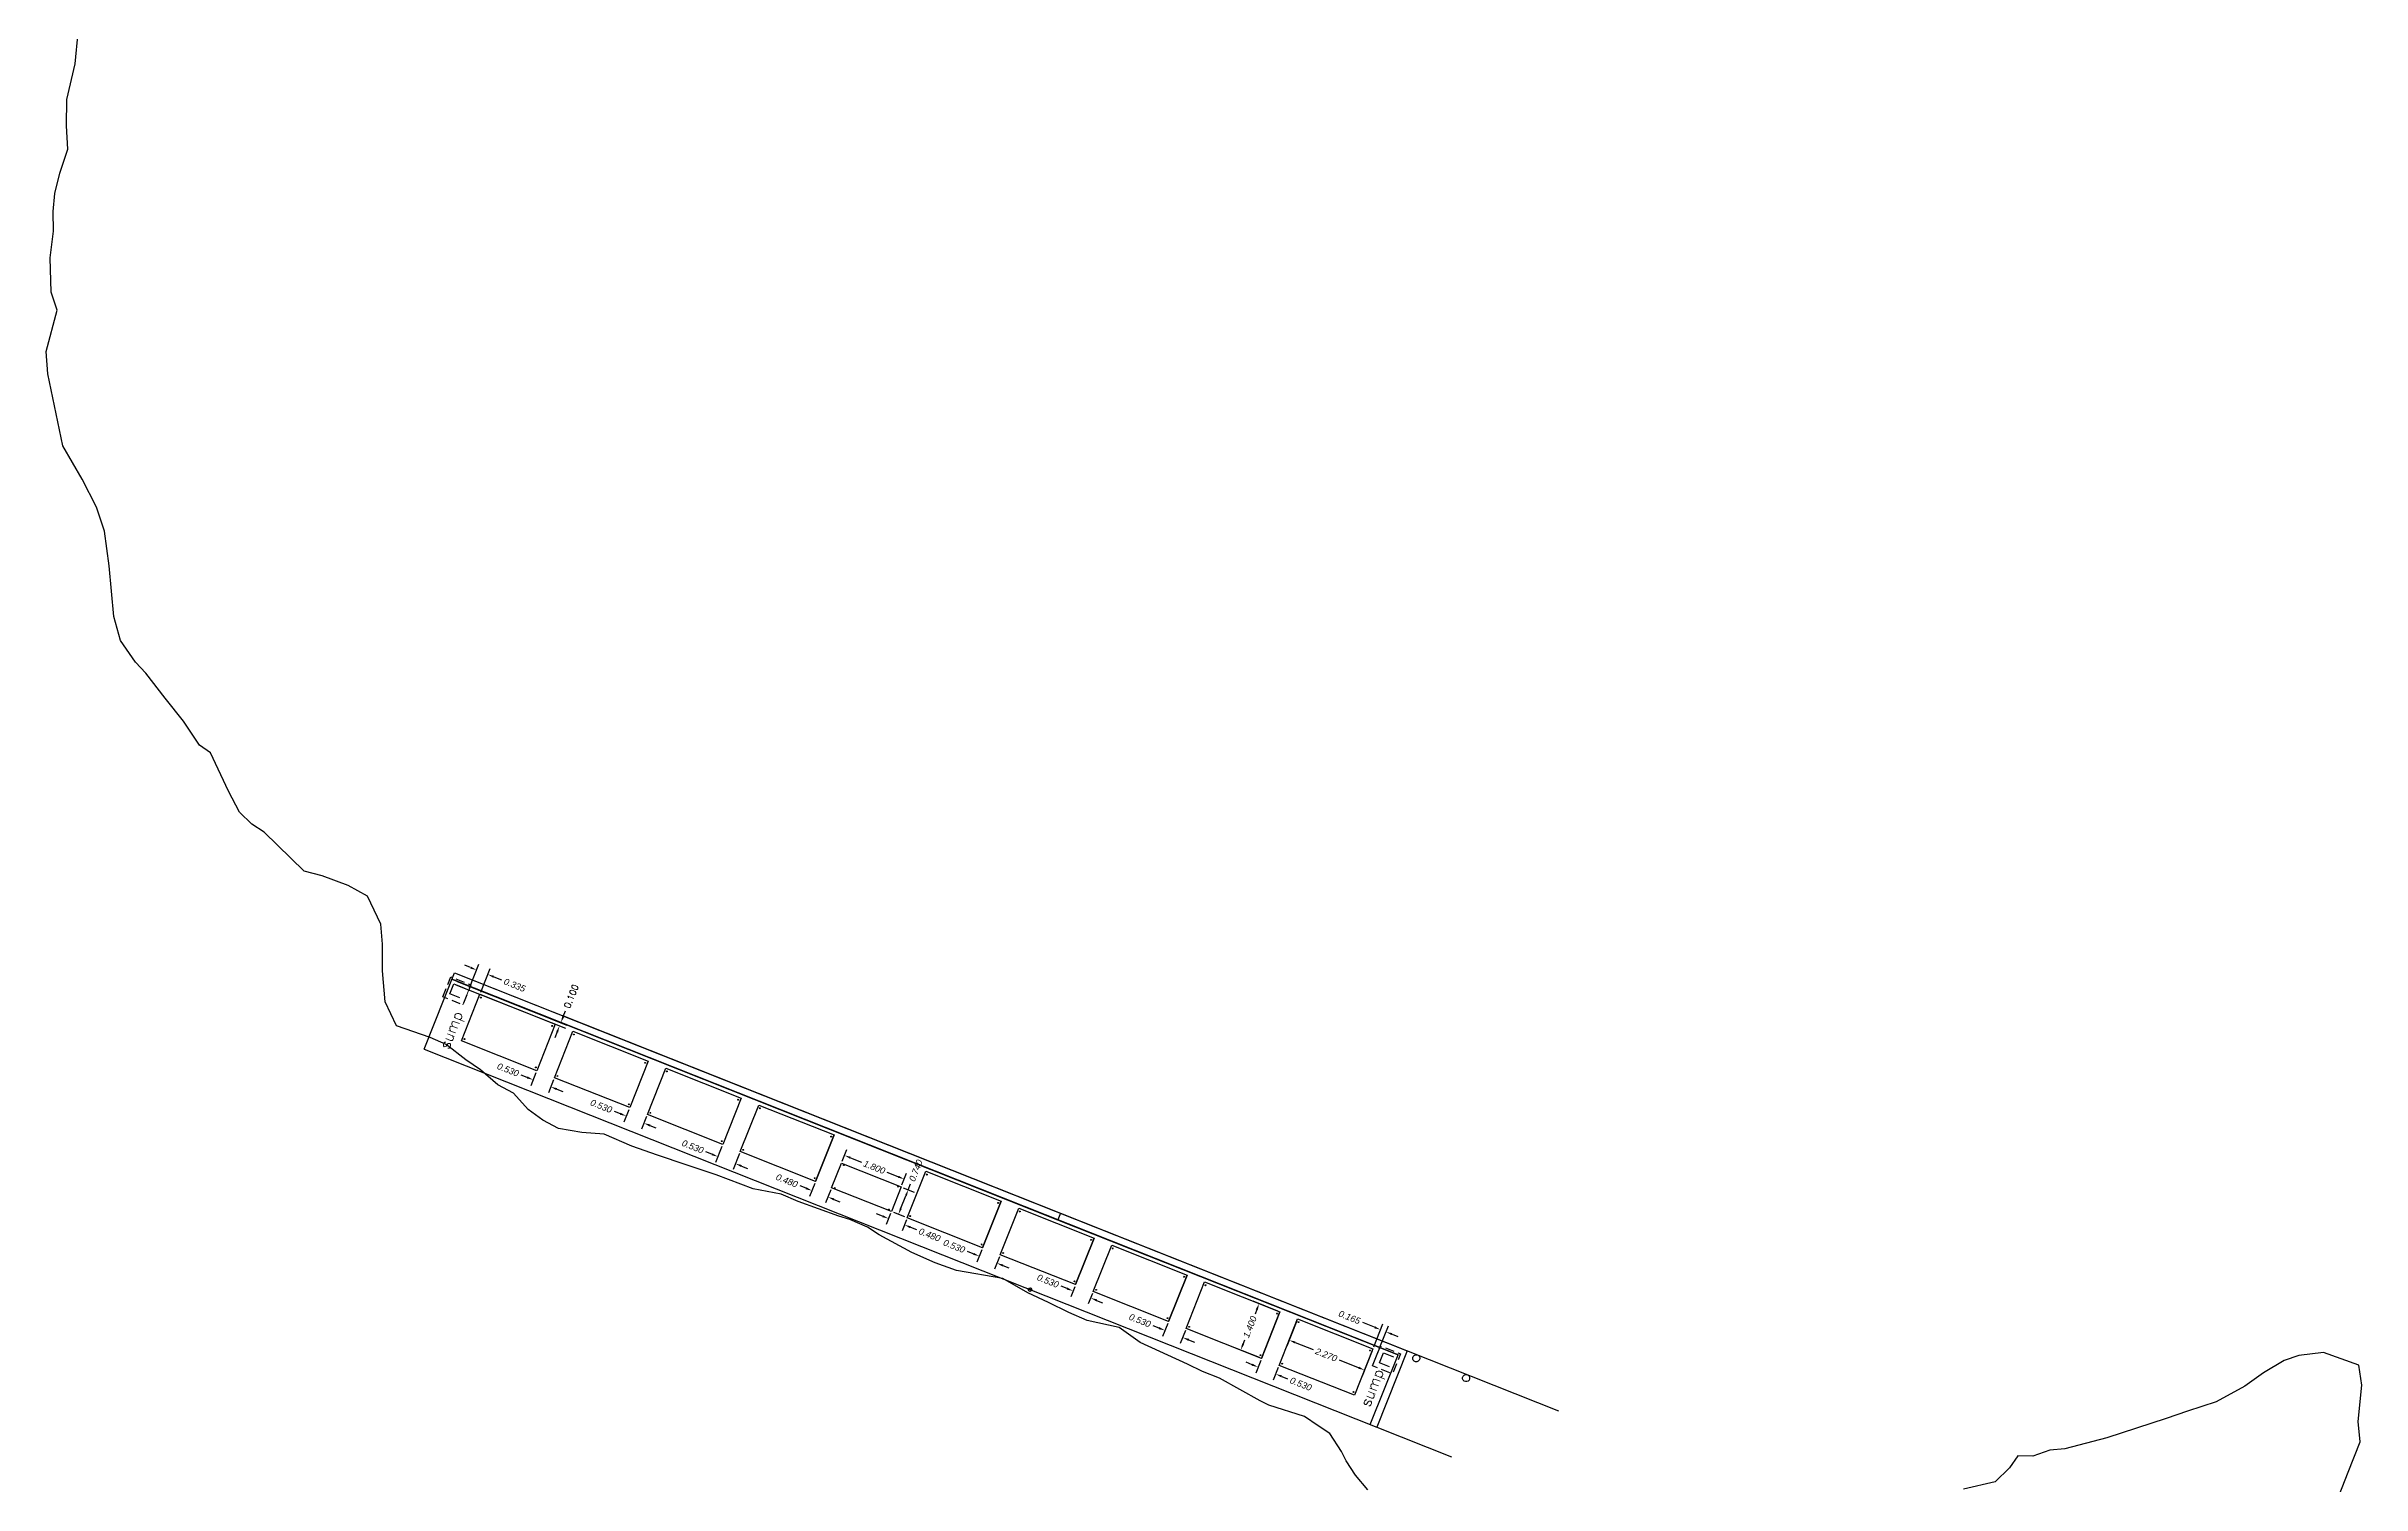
# Model space of a CAD drawing. Header units: metres. Extents: x 651069 to 651157, y 4767185 to 4767340.
# Drawn here: x 651092.2 to 651157.1, y 4767222.4 to 4767262.7 of the extents above; entities that cross this region are included whole.
import ezdxf

# ---------------------------------------------------------------- set-up
doc = ezdxf.new("R2010")
doc.units = ezdxf.units.M
doc.header["$PDMODE"] = 32
doc.header["$PDSIZE"] = 0.1
doc.linetypes.add('DASHED2', pattern=[0.375, 0.25, -0.125])
for name, color, linetype in [('000__anker', 6, 'Continuous'), ('0_ZAi', 7, 'Continuous'), ('Center line', 200, 'Continuous'), ('Point Height', 7, 'Continuous'), ('Slab', 12, 'Continuous'), ('Tank', 7, 'Continuous'), ('W_1365', 7, 'Continuous'), ('WP point', 7, 'Continuous')]:
    doc.layers.add(name, color=color, linetype=linetype)
doc.layers.add('0_CENTRE LINE', color=20, linetype='DASHED2', lineweight=9)
doc.styles.add('HText', font='')
doc.styles.get("Standard").update_dxf_attribs({"font": 'simplex.shx'})
doc.styles.get('HText').set_extended_font_data('Arial', italic=True)
doc.dimstyles.get("Standard").update_dxf_attribs({"dimtxt": 0.18, "dimasz": 0.18, "dimexe": 0.18, "dimexo": 0.0625, "dimgap": 0.09, "dimtad": 0, "dimdec": 3, "dimzin": 0, "dimdsep": 46, "dimtxsty": 'Standard', "dimcen": 0.09, "dimadec": 0, "dimazin": 0, "dimtfac": 1, "dimtdec": 3, "dimtofl": 0, "dimtmove": 0, "dimatfit": 3, "dimfxl": 1, "dimtolj": 1, "dimtzin": 0, "dimarcsym": 0})

# ---------------------------------------------------------------- blocks, each defined once
blk = doc.blocks.new('*D97')
at = {"color": 0, "linetype": 'ByBlock', "lineweight": -2, "transparency": 16777216}
for p, q in [((651103.7098390597, 4767236.400722458), (651106.7789850959, 4767235.181704467)), ((651103.7467479394, 4767236.493648685), (651106.8158939756, 4767235.274630694)), ((651106.7150503923, 4767235.508362531), (651106.7814945192, 4767235.675650242)), ((651106.5452532589, 4767235.080860884), (651106.4788091318, 4767234.913573173))]:
    blk.add_line(p, q, dxfattribs=at)
at = {"color": 0, "linetype": 'ByBlock', "transparency": 16777216}
for points in [[(651106.6871691071, 4767235.519436551), (651106.7429316773, 4767235.497288509), (651106.6486062654, 4767235.341074821)], [(651106.5173719737, 4767235.091934904), (651106.5731345438, 4767235.069786862), (651106.6116973858, 4767235.248148594)]]:
    blk.add_solid(points, dxfattribs=at)
at = {"layer": 'Defpoints', "color": 0, "linetype": 'ByBlock', "transparency": 16777216}
for p in [(651103.6517530491, 4767236.423793335), (651103.6886619288, 4767236.516719562), (651106.6486062654, 4767235.341074821)]:
    blk.add_point(p, dxfattribs=at)
at = {"color": 0, "linetype": 'ByBlock', "transparency": 16777216, "insert": (651106.9412768243, 4767236.077937354), "char_height": 0.18, "attachment_point": 5, "rotation": 68.33777892169698}
blk.add_mtext('\\A1;0.100', dxfattribs=at)
blk = doc.blocks.new('*D94')
at = {"color": 0, "linetype": 'ByBlock', "lineweight": -2, "transparency": 16777216}
for p, q in [((651129.4293252467, 4767226.812039295), (651129.0964614702, 4767226.944185376)), ((651129.4070123327, 4767226.268008695), (651129.6630407684, 4767226.912920685)), ((651129.5603692508, 4767226.207126385), (651129.816397687, 4767226.852038375)), ((651129.9172790772, 4767226.618322854), (651130.0845775334, 4767226.551905788))]:
    blk.add_line(p, q, dxfattribs=at)
at = {"color": 0, "linetype": 'ByBlock', "transparency": 16777216}
for points in [[(651129.4403947578, 4767226.839922371), (651129.4182557357, 4767226.784156219), (651129.5966237027, 4767226.74562223)], [(651129.9283485883, 4767226.64620593), (651129.9062095662, 4767226.590439778), (651129.7499806213, 4767226.684739919)]]:
    blk.add_solid(points, dxfattribs=at)
at = {"layer": 'Defpoints', "color": 0, "linetype": 'ByBlock', "transparency": 16777216}
for p in [(651129.7499806213, 4767226.684739919), (651129.3839508514, 4767226.209918953, -150.2660191751202), (651129.5373077698, 4767226.149036642, -150.2660191751202)]:
    blk.add_point(p, dxfattribs=at)
at = {"color": 0, "linetype": 'ByBlock', "transparency": 16777216, "insert": (651128.7267729652, 4767227.090950781), "char_height": 0.18, "attachment_point": 5, "rotation": 338.34704703074556, "style": 'HText'}
blk.add_mtext('\\A1;0.165', dxfattribs=at)
blk = doc.blocks.new('*D95')
at = {"color": 0, "linetype": 'ByBlock', "lineweight": -2, "transparency": 16777216}
for p, q in [((651113.5121080356, 4767230.703457619), (651113.3448057242, 4767230.769864973)), ((651113.7592988445, 4767230.838316083), (651113.6130029936, 4767230.469747954)), ((651114.2054383415, 4767230.661229807), (651114.0591424906, 4767230.292661678)), ((651114.2928521554, 4767230.393556636), (651114.460154467, 4767230.327149283))]:
    blk.add_line(p, q, dxfattribs=at)
at = {"color": 0, "linetype": 'ByBlock', "transparency": 16777216}
for points in [[(651113.5231759278, 4767230.731341338), (651113.5010401432, 4767230.6755739), (651113.679410347, 4767230.637050265)], [(651114.3039200476, 4767230.421440355), (651114.281784263, 4767230.365672917), (651114.125549844, 4767230.459963989)]]:
    blk.add_solid(points, dxfattribs=at)
at = {"layer": 'Defpoints', "color": 0, "linetype": 'ByBlock', "transparency": 16777216}
for p in [(651113.679410347, 4767230.637050265), (651113.7823569532, 4767230.896407163, -150.2660191751202), (651114.2284964502, 4767230.719320887, -150.2660191751202)]:
    blk.add_point(p, dxfattribs=at)
at = {"color": 0, "linetype": 'ByBlock', "transparency": 16777216, "insert": (651112.9759075511, 4767230.916291828), "char_height": 0.18, "attachment_point": 5, "rotation": 338.3503731884344, "style": 'HText'}
blk.add_mtext('\\A1;0.480', dxfattribs=at)
blk = doc.blocks.new('*D96')
at = {"color": 0, "linetype": 'ByBlock', "lineweight": -2, "transparency": 16777216}
for p, q in [((651115.6553421009, 4767229.922941843), (651115.4880397893, 4767229.989349197)), ((651115.8784614562, 4767229.997156273), (651115.7562370587, 4767229.689232178)), ((651116.3246009534, 4767229.820069997), (651116.2023765559, 4767229.512145902)), ((651116.4360862207, 4767229.61304086), (651116.6033885321, 4767229.546633506))]:
    blk.add_line(p, q, dxfattribs=at)
at = {"color": 0, "linetype": 'ByBlock', "transparency": 16777216}
for points in [[(651115.6664099931, 4767229.950825562), (651115.6442742085, 4767229.895058124), (651115.822644412, 4767229.856534489)], [(651116.4471541129, 4767229.640924579), (651116.4250183282, 4767229.585157141), (651116.2687839093, 4767229.679448213)]]:
    blk.add_solid(points, dxfattribs=at)
at = {"layer": 'Defpoints', "color": 0, "linetype": 'ByBlock', "transparency": 16777216}
for p in [(651115.9015195649, 4767230.055247353, -150.2660191751202), (651116.3476590621, 4767229.878161077, -150.2660191751202), (651116.2687839093, 4767229.679448213)]:
    blk.add_point(p, dxfattribs=at)
at = {"color": 0, "linetype": 'ByBlock', "transparency": 16777216, "insert": (651116.9722867052, 4767229.40020665), "char_height": 0.18, "attachment_point": 5, "rotation": 338.35037319356104, "style": 'HText'}
blk.add_mtext('\\A1;0.480', dxfattribs=at)
blk = doc.blocks.new('*D99')
at = {"layer": 'Defpoints', "color": 0, "linetype": 'ByBlock', "transparency": 16777216}
for p in [(651114.5015036657, 4767231.407118457, -150.2660191751202), (651116.1745271701, 4767230.743045906, -150.2660191751202), (651116.2610619362, 4767230.961056269)]:
    blk.add_point(p, dxfattribs=at)
at = {"layer": 'Tank', "color": 0, "linetype": 'ByBlock', "lineweight": -2, "transparency": 16777216}
for p, q in [((651114.5245617402, 4767231.465209551), (651114.6544456868, 4767231.79243117)), ((651114.755340782, 4767231.558721566), (651115.064667536, 4767231.43594062)), ((651116.0937595856, 4767231.027463524), (651115.7844328319, 4767231.150244469)), ((651116.1975852447, 4767230.801136999), (651116.3274691913, 4767231.128358618))]:
    blk.add_line(p, q, dxfattribs=at)
at = {"layer": 'Tank', "color": 0, "linetype": 'ByBlock', "transparency": 16777216}
for points in [[(651114.7664086581, 4767231.586605291), (651114.7442729061, 4767231.53083784), (651114.5880384317, 4767231.625128821)], [(651116.1048274618, 4767231.055347249), (651116.0826917097, 4767230.999579798), (651116.2610619362, 4767230.961056269)]]:
    blk.add_solid(points, dxfattribs=at)
at = {"layer": 'Tank', "color": 0, "linetype": 'ByBlock', "transparency": 16777216, "insert": (651115.424550184, 4767231.293092544), "char_height": 0.18, "attachment_point": 5, "rotation": 338.3504068539598, "style": 'HText'}
blk.add_mtext('\\A1;1.800', dxfattribs=at)
blk = doc.blocks.new('*D100')
at = {"layer": 'Defpoints', "color": 0, "linetype": 'ByBlock', "transparency": 16777216}
for p in [(651127.0380244716, 4767226.452679422), (651127.2740827103, 4767227.047389207, -150.2660191751202), (651129.3839508514, 4767226.209918953, -150.2660191751202)]:
    blk.add_point(p, dxfattribs=at)
at = {"layer": 'Tank', "color": 0, "linetype": 'ByBlock', "lineweight": -2, "transparency": 16777216}
for p, q in [((651127.2510246085, 4767226.989298126), (651126.9716171387, 4767226.285377102)), ((651127.2053267912, 4767226.386272089), (651127.7065981545, 4767226.187302376)), ((651128.9805902932, 4767225.681616499), (651128.4472475774, 4767225.893316298)), ((651129.3608927496, 4767226.151827871), (651129.0814852798, 4767225.447906847))]:
    blk.add_line(p, q, dxfattribs=at)
at = {"layer": 'Tank', "color": 0, "linetype": 'ByBlock', "transparency": 16777216}
for points in [[(651127.2163946801, 4767226.414155808), (651127.1942589022, 4767226.358388368), (651127.0380244716, 4767226.452679422)], [(651128.9916581821, 4767225.709500219), (651128.9695224043, 4767225.653732779), (651129.1478926127, 4767225.615209167)]]:
    blk.add_solid(points, dxfattribs=at)
at = {"layer": 'Tank', "color": 0, "linetype": 'ByBlock', "transparency": 16777216, "insert": (651128.0769228658, 4767226.040309337), "char_height": 0.18, "attachment_point": 5, "rotation": 338.350380209995, "style": 'HText'}
blk.add_mtext('\\A1;2.270', dxfattribs=at)
blk = doc.blocks.new('*D101')
at = {"layer": 'Defpoints', "color": 0, "linetype": 'ByBlock', "transparency": 16777216}
for p in [(651126.7814703486, 4767227.242921971, -150.2660191751202), (651125.6813802372, 4767226.173325707), (651126.2649687116, 4767225.941681771, -150.2660191751202)]:
    blk.add_point(p, dxfattribs=at)
at = {"layer": 'Tank', "color": 0, "linetype": 'ByBlock', "lineweight": -2, "transparency": 16777216}
for p, q in [((651126.7233792683, 4767227.26598008), (651126.030579563, 4767227.540973261)), ((651126.1314745212, 4767227.307263597), (651126.082479343, 4767227.183828372)), ((651125.7477875904, 4767226.340628019), (651125.7967827686, 4767226.464063243)), ((651126.2068776314, 4767225.96473988), (651125.5140779258, 4767226.239733061))]:
    blk.add_line(p, q, dxfattribs=at)
at = {"layer": 'Tank', "color": 0, "linetype": 'ByBlock', "transparency": 16777216}
for points in [[(651126.1035908028, 4767227.318331489), (651126.15935824, 4767227.296195704), (651126.1978818744, 4767227.474565907)], [(651125.7199038719, 4767226.351695911), (651125.7756713091, 4767226.329560126), (651125.6813802372, 4767226.173325707)]]:
    blk.add_solid(points, dxfattribs=at)
at = {"layer": 'Tank', "color": 0, "linetype": 'ByBlock', "transparency": 16777216, "insert": (651125.9396310563, 4767226.823945807), "char_height": 0.18, "attachment_point": 5, "rotation": 68.35037323213118, "style": 'HText'}
blk.add_mtext('\\A1;1.400', dxfattribs=at)
blk = doc.blocks.new('*D102')
at = {"layer": 'Defpoints', "color": 0, "linetype": 'ByBlock', "transparency": 16777216}
for p in [(651126.2649687114, 4767225.941681771, -150.2660191751202), (651126.6612624873, 4767225.503490308), (651126.7575810729, 4767225.746149009, -150.2660191751202)]:
    blk.add_point(p, dxfattribs=at)
at = {"layer": 'Tank', "color": 0, "linetype": 'ByBlock', "lineweight": -2, "transparency": 16777216}
for p, q in [((651126.0013478145, 4767225.765430423), (651125.8340455028, 4767225.831837777)), ((651126.2419106027, 4767225.883590691), (651126.1022427727, 4767225.531720759)), ((651126.7345229641, 4767225.688057928), (651126.5948551341, 4767225.336187998)), ((651126.8285647987, 4767225.437082955), (651126.9958671103, 4767225.370675601))]:
    blk.add_line(p, q, dxfattribs=at)
at = {"layer": 'Tank', "color": 0, "linetype": 'ByBlock', "transparency": 16777216}
for points in [[(651126.0124157066, 4767225.793314143), (651125.990279922, 4767225.737546705), (651126.1686501259, 4767225.69902307)], [(651126.8396326909, 4767225.464966674), (651126.8174969063, 4767225.409199236), (651126.6612624873, 4767225.503490308)]]:
    blk.add_solid(points, dxfattribs=at)
at = {"layer": 'Tank', "color": 0, "linetype": 'ByBlock', "transparency": 16777216, "insert": (651127.3647652834, 4767225.224248746), "char_height": 0.18, "attachment_point": 5, "rotation": 338.35037325006124, "style": 'HText'}
blk.add_mtext('\\A1;0.530', dxfattribs=at)
blk = doc.blocks.new('*D103')
at = {"layer": 'Defpoints', "color": 0, "linetype": 'ByBlock', "transparency": 16777216}
for p in [(651123.5625451051, 4767226.722894716), (651123.6624882093, 4767226.974684789, -150.2660191751202), (651124.1551005705, 4767226.779152026, -150.2660191751202)]:
    blk.add_point(p, dxfattribs=at)
at = {"layer": 'Tank', "color": 0, "linetype": 'ByBlock', "lineweight": -2, "transparency": 16777216}
for p, q in [((651123.3952427937, 4767226.789302069), (651123.2279404821, 4767226.855709422)), ((651123.6394301006, 4767226.916593708), (651123.496137752, 4767226.555592405)), ((651124.1320424618, 4767226.721060946), (651123.9887501132, 4767226.360059642)), ((651124.2224597777, 4767226.4609546), (651124.3897620894, 4767226.394547246))]:
    blk.add_line(p, q, dxfattribs=at)
at = {"layer": 'Tank', "color": 0, "linetype": 'ByBlock', "transparency": 16777216}
for points in [[(651123.4063106861, 4767226.817185787), (651123.3841749015, 4767226.761418349), (651123.5625451051, 4767226.722894716)], [(651124.2335276701, 4767226.488838319), (651124.2113918855, 4767226.43307088), (651124.0551574663, 4767226.527361954)]]:
    blk.add_solid(points, dxfattribs=at)
at = {"layer": 'Tank', "color": 0, "linetype": 'ByBlock', "transparency": 16777216, "insert": (651122.8590423088, 4767227.002136277), "char_height": 0.18, "attachment_point": 5, "rotation": 338.3503732454182, "style": 'HText'}
blk.add_mtext('\\A1;0.530', dxfattribs=at)
blk = doc.blocks.new('*D104')
at = {"layer": 'Defpoints', "color": 0, "linetype": 'ByBlock', "transparency": 16777216}
for p in [(651120.9890402418, 4767227.82889705), (651121.0600077065, 4767228.007687805, -150.2660191751202), (651121.552620068, 4767227.812155043, -150.2660191751202)]:
    blk.add_point(p, dxfattribs=at)
at = {"layer": 'Tank', "color": 0, "linetype": 'ByBlock', "lineweight": -2, "transparency": 16777216}
for p, q in [((651120.8217379304, 4767227.895304403), (651120.6544356188, 4767227.961711757)), ((651121.0369495978, 4767227.949596724), (651120.9226328887, 4767227.661594738)), ((651121.5295619592, 4767227.754063962), (651121.4152452501, 4767227.466061976)), ((651121.6489549146, 4767227.566956934), (651121.8162572263, 4767227.500549581))]:
    blk.add_line(p, q, dxfattribs=at)
at = {"layer": 'Tank', "color": 0, "linetype": 'ByBlock', "transparency": 16777216}
for points in [[(651120.8328058228, 4767227.923188122), (651120.8106700382, 4767227.867420685), (651120.9890402418, 4767227.82889705)], [(651121.6600228071, 4767227.594840653), (651121.6378870225, 4767227.539073216), (651121.4816526033, 4767227.633364287)]]:
    blk.add_solid(points, dxfattribs=at)
at = {"layer": 'Tank', "color": 0, "linetype": 'ByBlock', "transparency": 16777216, "insert": (651120.2855374455, 4767228.108138612), "char_height": 0.18, "attachment_point": 5, "rotation": 338.3503732454182, "style": 'HText'}
blk.add_mtext('\\A1;0.530', dxfattribs=at)
blk = doc.blocks.new('*D105')
at = {"layer": 'Defpoints', "color": 0, "linetype": 'ByBlock', "transparency": 16777216}
for p in [(651118.4575272037, 4767229.040690823, -150.2660191751202), (651118.363483123, 4767228.803762361), (651118.9501395649, 4767228.84515806, -150.2660191751202)]:
    blk.add_point(p, dxfattribs=at)
at = {"layer": 'Tank', "color": 0, "linetype": 'ByBlock', "lineweight": -2, "transparency": 16777216}
for p, q in [((651118.1961808116, 4767228.870169714), (651118.0288785, 4767228.936577068)), ((651118.434469095, 4767228.982599743), (651118.2970757699, 4767228.63646005)), ((651118.927081456, 4767228.787066979), (651118.7896881313, 4767228.440927288)), ((651119.0233977959, 4767228.541822245), (651119.1907001075, 4767228.475414892))]:
    blk.add_line(p, q, dxfattribs=at)
at = {"layer": 'Tank', "color": 0, "linetype": 'ByBlock', "transparency": 16777216}
for points in [[(651118.207248704, 4767228.898053433), (651118.1851129192, 4767228.842285995), (651118.363483123, 4767228.803762361)], [(651119.0344656883, 4767228.569705964), (651119.0123299034, 4767228.513938527), (651118.8560954845, 4767228.608229599)]]:
    blk.add_solid(points, dxfattribs=at)
at = {"layer": 'Tank', "color": 0, "linetype": 'ByBlock', "transparency": 16777216, "insert": (651117.6599803267, 4767229.083003923), "char_height": 0.18, "attachment_point": 5, "rotation": 338.3503732454182, "style": 'HText'}
blk.add_mtext('\\A1;0.530', dxfattribs=at)
blk = doc.blocks.new('*D106')
at = {"layer": 'Defpoints', "color": 0, "linetype": 'ByBlock', "transparency": 16777216}
for p in [(651111.1798764504, 4767231.929410179, -150.2660191751202), (651111.6724888119, 4767231.733877417, -150.2660191751202), (651111.0449286061, 4767231.58943147)]:
    blk.add_point(p, dxfattribs=at)
at = {"layer": 'Tank', "color": 0, "linetype": 'ByBlock', "lineweight": -2, "transparency": 16777216}
for p, q in [((651110.8776262947, 4767231.655838824), (651110.7103239831, 4767231.722246177)), ((651111.1568183417, 4767231.871319099), (651110.978521253, 4767231.422129159)), ((651111.6494307031, 4767231.675786337), (651111.4711336144, 4767231.226596396)), ((651111.704843279, 4767231.327491355), (651111.8721455906, 4767231.261084002))]:
    blk.add_line(p, q, dxfattribs=at)
at = {"layer": 'Tank', "color": 0, "linetype": 'ByBlock', "transparency": 16777216}
for points in [[(651110.8886941872, 4767231.683722543), (651110.8665584025, 4767231.627955104), (651111.0449286061, 4767231.58943147)], [(651111.7159111714, 4767231.355375074), (651111.6937753868, 4767231.299607635), (651111.5375409676, 4767231.393898708)]]:
    blk.add_solid(points, dxfattribs=at)
at = {"layer": 'Tank', "color": 0, "linetype": 'ByBlock', "transparency": 16777216, "insert": (651110.3414258098, 4767231.868673032), "char_height": 0.18, "attachment_point": 5, "rotation": 338.3503732454182, "style": 'HText'}
blk.add_mtext('\\A1;0.530', dxfattribs=at)
blk = doc.blocks.new('*D107')
at = {"layer": 'Defpoints', "color": 0, "linetype": 'ByBlock', "transparency": 16777216}
for p in [(651108.5773958464, 4767232.962412941, -150.2660191751202), (651108.482744015, 4767232.723952989), (651109.0700083096, 4767232.766880436, -150.2660191751202)]:
    blk.add_point(p, dxfattribs=at)
at = {"layer": 'Tank', "color": 0, "linetype": 'ByBlock', "lineweight": -2, "transparency": 16777216}
for p, q in [((651108.315441669, 4767232.790360255), (651108.1481393226, 4767232.856767521)), ((651108.5543377679, 4767232.904321849), (651108.4163367492, 4767232.556650643)), ((651109.0469502311, 4767232.708789344), (651108.9089492124, 4767232.361118138)), ((651109.1426588243, 4767232.462013218), (651109.3099611707, 4767232.395605952))]:
    blk.add_line(p, q, dxfattribs=at)
at = {"layer": 'Tank', "color": 0, "linetype": 'ByBlock', "transparency": 16777216}
for points in [[(651108.3265095467, 4767232.81824398), (651108.3043737912, 4767232.762476531), (651108.482744015, 4767232.723952989)], [(651109.1537267021, 4767232.489896943), (651109.1315909466, 4767232.434129493), (651108.9753564782, 4767232.528420484)]]:
    blk.add_solid(points, dxfattribs=at)
at = {"layer": 'Tank', "color": 0, "linetype": 'ByBlock', "transparency": 16777216, "insert": (651107.7792410732, 4767233.003194184), "char_height": 0.18, "attachment_point": 5, "rotation": 338.35040314502777, "style": 'HText'}
blk.add_mtext('\\A1;0.530', dxfattribs=at)
blk = doc.blocks.new('*D108')
at = {"layer": 'Defpoints', "color": 0, "linetype": 'ByBlock', "transparency": 16777216}
for p in [(651105.8737019356, 4767233.740425178), (651105.9749153436, 4767233.995415958, -150.2660191751202), (651106.4675278065, 4767233.799883451, -150.2660191751202)]:
    blk.add_point(p, dxfattribs=at)
at = {"layer": 'Tank', "color": 0, "linetype": 'ByBlock', "lineweight": -2, "transparency": 16777216}
for p, q in [((651105.7063995895, 4767233.806832444), (651105.5390972432, 4767233.87323971)), ((651105.9518572651, 4767233.937324866), (651105.8072946698, 4767233.573122832)), ((651106.444469728, 4767233.741792359), (651106.2999071332, 4767233.377590327)), ((651106.5336167451, 4767233.478485406), (651106.7009190915, 4767233.41207814))]:
    blk.add_line(p, q, dxfattribs=at)
at = {"layer": 'Tank', "color": 0, "linetype": 'ByBlock', "transparency": 16777216}
for points in [[(651105.7174674673, 4767233.834716168), (651105.6953317118, 4767233.778948719), (651105.8737019356, 4767233.740425178)], [(651106.5446846229, 4767233.506369131), (651106.5225488674, 4767233.450601681), (651106.366314399, 4767233.544892672)]]:
    blk.add_solid(points, dxfattribs=at)
at = {"layer": 'Tank', "color": 0, "linetype": 'ByBlock', "transparency": 16777216, "insert": (651105.1701989938, 4767234.019666373), "char_height": 0.18, "attachment_point": 5, "rotation": 338.35040314502777, "style": 'HText'}
blk.add_mtext('\\A1;0.530', dxfattribs=at)
blk = doc.blocks.new('*D109')
at = {"layer": 'Defpoints', "color": 0, "linetype": 'ByBlock', "transparency": 16777216}
for p in [(651104.2909216036, 4767236.813959226), (651104.0700441455, 4767236.257851625, -150.2660191751202), (651104.3815489416, 4767236.134126671, -150.2660191751202)]:
    blk.add_point(p, dxfattribs=at)
at = {"layer": 'Tank', "color": 0, "linetype": 'ByBlock', "lineweight": -2, "transparency": 16777216}
for p, q in [((651104.1236338934, 4767236.880403353), (651103.9563461833, 4767236.94684748)), ((651104.0931150229, 4767236.315937635), (651104.3573657307, 4767236.981246936)), ((651104.404619819, 4767236.192212681), (651104.6688705268, 4767236.857521982)), ((651104.7697141098, 4767236.623790144), (651104.9855563361, 4767236.538060904))]:
    blk.add_line(p, q, dxfattribs=at)
at = {"layer": 'Tank', "color": 0, "linetype": 'ByBlock', "transparency": 16777216}
for points in [[(651104.1347079147, 4767236.908284638), (651104.1125598722, 4767236.852522068), (651104.2909216036, 4767236.813959226)], [(651104.7807881311, 4767236.651671429), (651104.7586400886, 4767236.595908859), (651104.6024263997, 4767236.690234272)]]:
    blk.add_solid(points, dxfattribs=at)
at = {"layer": 'Tank', "color": 0, "linetype": 'ByBlock', "transparency": 16777216, "insert": (651105.3552210953, 4767236.391235699), "char_height": 0.18, "attachment_point": 5, "rotation": 338.33777880556295, "style": 'HText'}
blk.add_mtext('\\A1;0.335', dxfattribs=at)
blk = doc.blocks.new('*D112')
at = {"layer": 'Defpoints', "color": 0, "transparency": 16777216}
for p in [(651116.1745271699, 4767230.743045906, -150.2660191751202), (651116.3748950071, 4767230.66351398), (651115.9015195651, 4767230.055247353, -150.2660191751202)]:
    blk.add_point(p, dxfattribs=at)
at = {"layer": 'Point Height', "color": 0, "lineweight": -2, "transparency": 16777216}
for p, q in [((651116.1682946575, 4767230.143017778), (651116.308487752, 4767230.496211629)), ((651116.2326182637, 4767230.719987831), (651116.5421973574, 4767230.597106725)), ((651116.3748950071, 4767230.66351398), (651116.441302262, 4767230.83081633)), ((651115.9596106589, 4767230.032189279), (651116.2691897526, 4767229.909308173))]:
    blk.add_line(p, q, dxfattribs=at)
at = {"layer": 'Point Height', "color": 0, "transparency": 16777216}
for points in [[(651116.2806040267, 4767230.507279506), (651116.336371477, 4767230.485143754), (651116.3748950071, 4767230.66351398)], [(651116.1404109322, 4767230.154085655), (651116.1961783825, 4767230.131949903), (651116.1018874024, 4767229.975715428)]]:
    blk.add_solid(points, dxfattribs=at)
at = {"layer": 'Point Height', "color": 0, "transparency": 16777216, "insert": (651116.5877289006, 4767231.199714589), "char_height": 0.18, "attachment_point": 5, "rotation": 68.35040685742688, "style": 'HText'}
blk.add_mtext('\\A1;0.740', dxfattribs=at)

msp = doc.modelspace()

# ---------------------------------------------------------------- linework, layer by layer
at = {"color": 6, "linetype": 'ByBlock', "flags": 128}
for points, elevation in [([(651103.8193243609, 4767236.03296993), (651103.5410020532, 4767236.144953336), (651103.651753049, 4767236.423793335), (651103.9305930488, 4767236.313113336)], -150.25), ([(651113.7823569532, 4767230.896407163), (651114.2988585904, 4767232.197647363)], -150.2660191751202), ([(651129.8449087226, 4767225.704139999), (651129.566068722, 4767225.81482), (651129.6768197179, 4767226.09366), (651129.9556597177, 4767225.98298)], -150.083)]:
    msp.add_lwpolyline(points, dxfattribs=dict(at, elevation=elevation))
at = {"color": 100, "linetype": 'ByBlock', "flags": 128}
msp.add_lwpolyline([(651103.595723382, 4767236.553633335), (651120.5570083946, 4767229.816869614), (651130.0855233811, 4767226.039033334)], dxfattribs=at)
msp.add_lwpolyline([(651103.595723382, 4767236.553633335), (651120.5570083946, 4767229.816869614), (651130.0855233811, 4767226.039033334)], dxfattribs=at)
at = {"color": 3, "linetype": 'ByBlock', "flags": 128}
for points in [[(651103.595723382, 4767236.553633335), (651130.0855230753, 4767226.039033455)], [(651103.595723382, 4767236.553633335), (651130.0855230753, 4767226.039033455)], [(651130.3452507107, 4767226.151140002), (651129.4966299604, 4767224.013180027)]]:
    msp.add_lwpolyline(points, dxfattribs=at)
at = {"color": 100, "linetype": 'ByBlock', "elevation": -150.2742841380918, "flags": 128}
msp.add_lwpolyline([(651103.6695573787, 4767236.739526667), (651120.632253995, 4767230.006615951), (651130.3452358086, 4767226.151102458)], dxfattribs=at)
at = {"color": 4, "linetype": 'ByBlock', "elevation": -150.2660191751202, "flags": 128}
for points in [[(651116.3476590622, 4767229.878161077), (651116.8641606994, 4767231.179401278)], [(651118.4575272034, 4767229.040690823), (651118.9740288405, 4767230.341931023)], [(651118.9501395649, 4767228.84515806), (651119.4666412021, 4767230.14639826)], [(651121.060007706, 4767228.007687805), (651121.5765093432, 4767229.308928005)], [(651121.5526200676, 4767227.812155043), (651122.0691217048, 4767229.113395243)], [(651123.6624882087, 4767226.974684788), (651124.1789898459, 4767228.275924988)], [(651124.1551005703, 4767226.779152025), (651124.6716022075, 4767228.080392226)], [(651126.2649687114, 4767225.941681771), (651126.7814703486, 4767227.242921971)]]:
    msp.add_lwpolyline(points, dxfattribs=at)
at = {"color": 1, "linetype": 'ByBlock', "elevation": -150.25, "flags": 128}
msp.add_lwpolyline([(651120.6324650375, 4767230.006532178), (651120.5584900476, 4767229.820600001)], dxfattribs=at)
at = {"color": 3, "linetype": 'ByBlock', "elevation": -150.2660191751202, "flags": 128}
msp.add_lwpolyline([(651129.3712732244, 4767225.730739999), (651129.537311311, 4767226.149045565)], dxfattribs=at)
at = {"layer": '000__anker', "color": 6, "linetype": 'Continuous'}
for centre in [(651104.4096466507, 4767236.042281595, -150.2660191751202), (651103.948484472, 4767234.880459981, -150.2660191751202), (651106.4079799117, 4767235.249082896, -150.2660191751202), (651107.0121271533, 4767235.009278578, -150.2660191751202), (651109.0104604143, 4767234.216079879, -150.2660191751202), (651105.9468176365, 4767234.087261039, -150.2660191751202), (651106.5509649747, 4767233.847456964, -150.2660191751202), (651109.614607656, 4767233.97627556, -150.2660191751202), (651108.5492981392, 4767233.054258022, -150.2660191751202), (651111.612940917, 4767233.183076861, -150.2660191751202), (651112.2170881587, 4767232.943272543, -150.2660191751202), (651109.1534454774, 4767232.814453946, -150.2660191751202), (651111.1517786419, 4767232.021255004, -150.2660191751202), (651111.75592598, 4767231.781450929, -150.2660191751202), (651114.2154214197, 4767232.150073844, -150.2660191751202), (651113.7542591445, 4767230.988251987, -150.2660191751202), (651114.5694254085, 4767231.353260896, -150.2660191751202), (651116.8922584088, 4767231.087556203, -150.2660191751202), (651114.3148642635, 4767230.711935219, -150.2660191751202), (651116.0881589669, 4767230.750430591, -150.2660191751202), (651115.8335978221, 4767230.109104915, -150.2660191751202), (651116.4310962302, 4767229.925734589, -150.2660191751202), (651118.8905916698, 4767230.294357504, -150.2660191751202), (651119.4947389115, 4767230.054553186, -150.2660191751202), (651118.4294293947, 4767229.132535647, -150.2660191751202), (651121.4930721725, 4767229.261354486, -150.2660191751202), (651122.0972194142, 4767229.021550168, -150.2660191751202), (651119.0335767329, 4767228.892731572, -150.2660191751202), (651121.0319098973, 4767228.099532629, -150.2660191751202), (651121.6360572355, 4767227.859728554, -150.2660191751202), (651124.0955526752, 4767228.228351469, -150.2660191751202), (651124.6996999169, 4767227.988547151, -150.2660191751202), (651126.6980331779, 4767227.195348452, -150.2660191751202), (651123.6343904, 4767227.066529612, -150.2660191751202), (651124.2385377382, 4767226.826725537, -150.2660191751202), (651127.3021804196, 4767226.955544134, -150.2660191751202), (651126.2368709027, 4767226.033526595, -150.2660191751202), (651126.8410182409, 4767225.79372252, -150.2660191751202), (651129.3005136806, 4767226.162345435, -150.2660191751202), (651128.8393514054, 4767225.000523577, -150.2660191751202)]:
    msp.add_circle(centre, 0.012, dxfattribs=at)
at = {"layer": '0_CENTRE LINE', "linetype": 'ByBlock', "elevation": -150.2660191751202, "flags": 128}
for points in [[(651103.9038865565, 4767235.839513334), (651104.1253885472, 4767236.397193333)], [(651104.2153569505, 4767235.715791091), (651104.3815489413, 4767236.13412667)], [(651129.3712732244, 4767225.730739999), (651129.5742042739, 4767226.241991298)]]:
    msp.add_lwpolyline(points, dxfattribs=at)
at = {"layer": '0_ZAi', "color": 5, "linetype": 'Continuous', "elevation": -150.25}
msp.add_lwpolyline([(651106.6909650376, 4767235.540532178), (651134.5739650375, 4767224.472532178)], dxfattribs=at)
at = {"layer": '0_ZAi', "color": 5, "linetype": 'Continuous'}
msp.add_lwpolyline([(651129.4961597469, 4767224.013366668), (651131.5873699632, 4767223.183176279)], dxfattribs=at)
at = {"layer": '0_ZAi', "linetype": 'Continuous', "extrusion": (-0.01221784883953523, 0.01799690399904521, 0.9997633898159021)}
for centre in [(-3216370.021333161, -3577616.860120458, 77690.17700075197), (-3216370.863997639, -3577615.618874805, 77690.17700075192)]:
    msp.add_circle(centre, 0.1000172029642189, dxfattribs=at)
at = {"layer": 'Center line', "color": 240, "true_color": 0xed1f24, "extrusion": (-0.01221784883953523, 0.01799690399904521, 0.9997633898159021), "elevation": 77690.17700075192, "flags": 128}
msp.add_lwpolyline([(-3216367.914333611, -3577616.046236075), (-3216369.652077525, -3577617.225966347)], dxfattribs=at)
at = {"layer": 'Slab', "color": 5, "linetype": 'Continuous'}
for points in [[(651102.8204664149, 4767234.601753335), (651103.6695573783, 4767236.739526668), (651130.3452507107, 4767226.151140002), (651129.4961597469, 4767224.013366668)], [(651102.8204664149, 4767234.601753335), (651129.4961597469, 4767224.013366668)]]:
    msp.add_lwpolyline(points, dxfattribs=at)
at = {"layer": 'Slab', "color": 3, "linetype": 'DASHED2', "elevation": -150.2660191751202, "flags": 128}
for points in [[(651103.3462065555, 4767236.060873334), (651103.567708546, 4767236.618553336), (651104.1253885472, 4767236.397193333), (651103.9038865565, 4767235.839513334)], [(651129.3712732244, 4767225.730739999), (651129.5927752148, 4767226.28842), (651130.1504552161, 4767226.067059997), (651129.9289532254, 4767225.509379999)]]:
    msp.add_lwpolyline(points, close=True, dxfattribs=at)
at = {"layer": 'Slab', "linetype": 'Continuous'}
msp.add_lwpolyline([(651129.3102664147, 4767224.087153335), (651130.0855233808, 4767226.039033334), (651103.595723382, 4767236.553633335)], dxfattribs=at)
at = {"layer": 'Tank', "color": 1, "linetype": 'ByBlock', "elevation": -150.2660191751202, "flags": 128}
for points in [[(651103.8650473041, 4767234.83288647), (651104.3815489413, 4767236.13412667), (651106.4914170824, 4767235.296656415), (651105.9749153433, 4767233.995415958)], [(651106.4675278068, 4767233.799883452), (651106.9840294439, 4767235.101123652), (651109.0938975851, 4767234.263653398), (651108.577395846, 4767232.96241294)], [(651109.0700083094, 4767232.766880435), (651109.5865099466, 4767234.068120635), (651111.6963780877, 4767233.23065038), (651111.1798763487, 4767231.929409923)], [(651111.6724888121, 4767231.733877418), (651112.1889904493, 4767233.035117618), (651114.2988585904, 4767232.197647363), (651113.7823568514, 4767230.896406906)], [(651114.2284960607, 4767230.719319905), (651114.5015036656, 4767231.407118457), (651116.1745271698, 4767230.743045906), (651115.901519565, 4767230.055247353)], [(651116.3476590622, 4767229.878161077), (651116.8641606994, 4767231.179401278), (651118.9740288405, 4767230.341931023), (651118.4575271015, 4767229.040690565)], [(651118.9501395649, 4767228.84515806), (651119.4666412021, 4767230.14639826), (651121.5765093432, 4767229.308928005), (651121.0600076042, 4767228.007687548)], [(651121.5526200676, 4767227.812155043), (651122.0691217048, 4767229.113395243), (651124.1789898459, 4767228.275924988), (651123.6624881069, 4767226.974684531)], [(651124.1551005703, 4767226.779152025), (651124.6716022075, 4767228.080392226), (651126.7814703486, 4767227.242921971), (651126.2649686096, 4767225.941681514)], [(651126.757581073, 4767225.746149008), (651127.2740827102, 4767227.047389208), (651129.3839508513, 4767226.209918953), (651128.8674491122, 4767224.908678496)]]:
    msp.add_lwpolyline(points, close=True, dxfattribs=at)
at = {"layer": 'W_1365', "color": 6, "lineweight": 25}
for points in [[(651129.238, 4767222.266, -148.909), (651128.893, 4767222.676, -148.907), (651128.631, 4767223.074, -148.906), (651128.506, 4767223.337, -148.906), (651128.176, 4767223.836, -148.901), (651127.85, 4767224.055, -148.89), (651127.471, 4767224.314, -148.876), (651126.471, 4767224.631, -148.834), (651126.225, 4767224.755, -148.794), (651125.088, 4767225.392, -148.806), (651124.616, 4767225.571, -148.809), (651124.196, 4767225.779, -148.793), (651122.871, 4767226.384, -148.742), (651122.276, 4767226.809, -148.753), (651121.38, 4767227.004, -148.752), (651120.866, 4767227.229, -148.77), (651120.298, 4767227.505, -148.723), (651120.299, 4767227.506, -148.723), (651120.299, 4767227.503, -148.729), (651119.719, 4767227.776, -148.735), (651119.023, 4767228.177, -148.76), (651117.725, 4767228.398, -148.755), (651117.725, 4767228.398, -148.755), (651117.128, 4767228.614, -148.75), (651116.474, 4767228.907, -148.743), (651115.556, 4767229.396, -148.778), (651115.231, 4767229.615, -148.785), (651114.743, 4767229.828, -148.764), (651114.434, 4767229.922, -148.82), (651113.291, 4767230.335, -148.818), (651112.815, 4767230.537, -148.832), (651112.037, 4767230.689, -148.834), (651110.999, 4767231.076, -148.85), (651110.156, 4767231.358, -148.863), (651109.357, 4767231.631, -148.869), (651108.637, 4767231.886, -148.874), (651107.858, 4767232.222, -148.88), (651107.237, 4767232.261, -148.883), (651106.58, 4767232.377, -148.885), (651106.142, 4767232.612, -148.887), (651105.736, 4767232.906, -148.89), (651105.324, 4767233.371, -148.932), (651104.88, 4767233.604, -148.932), (651104.404, 4767234.023, -148.932), (651103.987, 4767234.296, -148.931), (651103.441, 4767234.731, -148.931), (651102.989, 4767234.921, -148.947), (651102.044, 4767235.249, -148.991), (651101.73, 4767235.924, -148.983), (651101.658, 4767236.788, -148.977), (651101.657, 4767237.535, -148.96), (651101.606, 4767238.101, -148.955), (651101.237, 4767238.883, -148.966), (651100.69, 4767239.184, -148.994), (651099.97, 4767239.447, -148.855), (651099.464, 4767239.579, -148.865), (651098.343, 4767240.669, -148.896), (651097.999, 4767240.901, -148.902), (651097.649, 4767241.237, -148.906), (651097.34, 4767241.822, -148.92), (651096.841, 4767242.897, -148.943), (651096.529, 4767243.104, -148.949), (651096.081, 4767243.784, -148.964), (651095.573, 4767244.426, -148.979), (651095.029, 4767245.127, -148.995), (651094.744, 4767245.428, -149), (651094.321, 4767246.041, -149.05), (651094.131, 4767246.712, -149.074), (651094, 4767248.13, -149.096), (651093.87, 4767249.102, -149.116), (651093.651, 4767249.77, -149.109), (651093.244, 4767250.555, -149.118), (651092.703, 4767251.484, -149.141), (651092.283, 4767253.502, -149.166), (651092.244, 4767254.13, -149.166), (651092.547, 4767255.282, -149.169), (651092.377, 4767255.786, -149.168), (651092.356, 4767256.749, -149.162), (651092.449, 4767257.493, -149.203), (651092.438, 4767258.048, -149.199), (651092.482, 4767258.556, -149.207), (651092.622, 4767259.118, -149.208), (651092.849, 4767259.793, -149.211), (651092.811, 4767260.448, -149.222), (651092.816, 4767261.181, -149.232), (651093.056, 4767262.183, -149.248), (651093.136, 4767263.055, -149.266)], [(651156.352, 4767221.897, -148.926), (651156.686, 4767222.755, -148.946), (651157.019, 4767223.609, -148.966), (651156.963, 4767224.172, -149.01), (651157.064, 4767225.194, -149.051), (651156.981, 4767225.748, -149.055), (651155.992, 4767226.107, -149.483), (651155.3, 4767226.025, -149.484), (651154.896, 4767225.885, -149.485), (651154.318, 4767225.539, -149.487), (651153.794, 4767225.164, -149.489), (651152.992, 4767224.723, -149.491), (651152.188, 4767224.46, -149.19), (651151.592, 4767224.259, -149.172), (651149.926, 4767223.715, -149.14), (651148.756, 4767223.409, -149.112), (651148.329, 4767223.373, -149.154), (651147.859, 4767223.206, -149.156), (651147.436, 4767223.211, -149.06), (651147.208, 4767222.881, -149.133), (651146.8, 4767222.489, -149.148), (651145.913, 4767222.284, -149.139)]]:
    msp.add_polyline3d(points, dxfattribs=at)
at = {"layer": 'WP point', "color": 100}
msp.add_point((651119.783233081, 4767227.868720002, -149.98), dxfattribs=at)

# ---------------------------------------------------------------- texts
at = {"linetype": 'Continuous', "extrusion": (-0.01221784883953523, 0.01799690399904521, 0.9997633898159021), "char_height": 0.3000516088926568, "attachment_point": 1, "text_direction": (0.369106486963521, 0.92930679834551, -0.01221784883953523)}
for insert in [(651103.2339350203, 4767234.683619766, -150.2425990501011), (651129.0154926615, 4767224.671018689, -149.7472908606552)]:
    msp.add_mtext_dynamic_manual_height_columns('sump', width=0.9571167800539262, gutter_width=1.000172029642189, heights=[0], dxfattribs=dict(at, insert=insert))

# ---------------------------------------------------------------- dimensions: what is measured, and where the dimension line sits
at = {"color": 100, "linetype": 'ByBlock'}
dim = msp.add_linear_dim(base=(651106.6486062654, 4767235.341074821), p1=(651103.651753049, 4767236.423793335), p2=(651103.6886619288, 4767236.516719562), angle=68.33777892169698, dimstyle='Standard', dxfattribs=at)
dim.commit()
dim.dimension.update_dxf_attribs({"geometry": '*D97', "text_midpoint": (651106.9412768243, 4767236.077937354), "dimtype": 161})
at = {"linetype": 'ByBlock'}
for p1, p2, distance, picture, middle in [((651114.2284964505, 4767230.719320887, -150.2660191751202), (651113.7823569532, 4767230.896407163, -150.2660191751202), 0.27904122262553976, '*D95', (651112.9759075511, 4767230.916291828)), ((651115.901519565, 4767230.055247353, -150.2660191751202), (651116.3476590624, 4767229.878161077, -150.2660191751202), -0.2137945089994774, '*D96', (651116.9722867052, 4767229.40020665))]:
    dim = msp.add_aligned_dim(p1=p1, p2=p2, distance=distance, dimstyle='Standard', override={"dimtxsty": 'HText'}, dxfattribs=at)
    dim.commit()
    dim.dimension.update_dxf_attribs({"geometry": picture, "text_midpoint": middle})
dim = msp.add_linear_dim(base=(651129.7499806213, 4767226.684739919), p1=(651129.3839508513, 4767226.209918953, -150.2660191751202), p2=(651129.5373077698, 4767226.149036643, -150.2660191751202), angle=338.34704733132423, dimstyle='Standard', override={"dimtxsty": 'HText'}, dxfattribs=at)
dim.commit()
dim.dimension.update_dxf_attribs({"geometry": '*D94', "text_midpoint": (651128.7267729652, 4767227.090950781), "dimtype": 161})
at = {"layer": 'Point Height', "color": 4}
dim = msp.add_aligned_dim(p1=(651115.901519565, 4767230.055247353, -150.2660191751202), p2=(651116.1745271698, 4767230.743045906, -150.2660191751202), distance=-0.21557503901529493, dimstyle='Standard', override={"dimtxsty": 'HText'}, dxfattribs=at)
dim.commit()
dim.dimension.update_dxf_attribs({"geometry": '*D112', "text_midpoint": (651116.5877289006, 4767231.199714589)})
at = {"layer": 'Tank', "color": 1, "linetype": 'ByBlock'}
dim = msp.add_linear_dim(base=(651104.2909216036, 4767236.813959226), p1=(651104.3815489413, 4767236.13412667, -150.2660191751202), p2=(651104.0700441453, 4767236.257851624, -150.2660191751202), angle=158.33777880556295, dimstyle='Standard', override={"dimtxsty": 'HText'}, dxfattribs=at)
dim.commit()
dim.dimension.update_dxf_attribs({"geometry": '*D109', "text_midpoint": (651105.3552210953, 4767236.391235699), "dimtype": 161})
at = {"layer": 'Tank', "linetype": 'ByBlock'}
for p1, p2, distance, picture, middle in [((651106.4675278068, 4767233.799883452, -150.2660191751202), (651105.9749153433, 4767233.995415958, -150.2660191751202), 0.27434367439242674, '*D108', (651105.1701989938, 4767234.019666373)), ((651109.0700083094, 4767232.766880435, -150.2660191751202), (651108.577395846, 4767232.96241294, -150.2660191751202), 0.2565582145486783, '*D107', (651107.7792410732, 4767233.003194184)), ((651111.6724888121, 4767231.733877418, -150.2660191751202), (651111.1798764508, 4767231.92941018, -150.2660191751202), 0.36578196225128157, '*D106', (651110.3414258098, 4767231.868673032)), ((651118.9501395649, 4767228.84515806, -150.2660191751202), (651118.4575272036, 4767229.040690823, -150.2660191751202), 0.25491054356986104, '*D105', (651117.6599803267, 4767229.083003923)), ((651121.5526200676, 4767227.812155043, -150.2660191751202), (651121.0600077063, 4767228.007687805, -150.2660191751202), 0.19236037869393235, '*D104', (651120.2855374455, 4767228.108138612)), ((651124.1551005703, 4767226.779152025, -150.2660191751202), (651123.662488209, 4767226.974684788, -150.2660191751202), 0.2709001001906817, '*D103', (651122.8590423088, 4767227.002136277)), ((651126.2649687114, 4767225.941681771, -150.2660191751202), (651126.7575810729, 4767225.746149008, -150.2660191751202), -0.26107568738650994, '*D102', (651127.3647652834, 4767225.224248746))]:
    dim = msp.add_aligned_dim(p1=p1, p2=p2, distance=distance, dimstyle='Standard', override={"dimtxsty": 'HText'}, dxfattribs=at)
    dim.commit()
    dim.dimension.update_dxf_attribs({"geometry": picture, "text_midpoint": middle})
at = {"layer": 'Tank', "color": 4, "linetype": 'ByBlock'}
for p1, p2, distance, picture, middle in [((651114.5015036656, 4767231.407118457, -150.2660191751202), (651116.1745271698, 4767230.743045906, -150.2660191751202), 0.23455656937877972, '*D99', (651115.424550184, 4767231.293092544)), ((651126.7814703486, 4767227.242921971, -150.2660191751202), (651126.2649687114, 4767225.941681771, -150.2660191751202), -0.6278808968092718, '*D101', (651125.9396310563, 4767226.823945807))]:
    dim = msp.add_aligned_dim(p1=p1, p2=p2, distance=distance, dimstyle='Standard', override={"dimtxsty": 'HText'}, dxfattribs=at)
    dim.commit()
    dim.dimension.update_dxf_attribs({"geometry": picture, "text_midpoint": middle})
dim = msp.add_linear_dim(base=(651127.0380244716, 4767226.452679422), p1=(651129.3839508513, 4767226.209918953, -150.2660191751202), p2=(651127.2740827102, 4767227.047389208, -150.2660191751202), angle=158.3503801881463, dimstyle='Standard', override={"dimtxsty": 'HText'}, dxfattribs=at)
dim.commit()
dim.dimension.update_dxf_attribs({"geometry": '*D100', "text_midpoint": (651128.0769228658, 4767226.040309337), "dimtype": 161})

doc.saveas('drawing.dxf')
